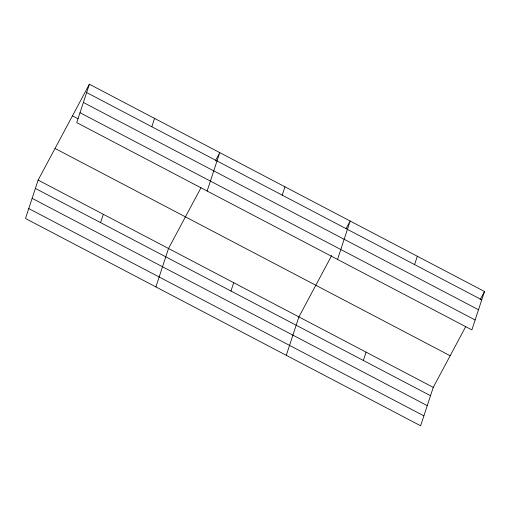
<?xml version="1.0" encoding="UTF-8"?>
<svg xmlns="http://www.w3.org/2000/svg" width="510" height="510" viewBox="0 0 510 510"><rect width="100%" height="100%" fill="white"/><g stroke="black" fill="none" stroke-linecap="round" stroke-linejoin="round"><path stroke-width="0.76" d="M89.377 84.214L76.749 122.623L471.871 329.906L484.5 291.497L89.377 84.214L38.129 180.094L25.5 218.503L420.622 425.786L433.251 387.377L465.732 326.604M100.585 222.628L103.326 214.296M151.833 126.748L154.568 118.416M155.894 286.907L168.517 248.498L201.004 187.725M207.136 191.027L219.765 152.618L215.354 160.873M230.973 291.031L233.714 282.699M282.221 195.151L284.962 186.819M286.282 355.311L298.911 316.901L331.761 255.433M337.531 259.431L350.16 221.021L346.111 228.588M363.343 360.474L366.084 352.142M414.592 264.588L417.327 256.256M480.089 299.752L484.5 291.497M86.636 92.546L481.759 299.829M83.372 102.472L478.495 309.755M80.013 112.697L475.135 319.98M72.465 115.853L78.075 118.798M55.042 148.455L450.164 355.738M38.129 180.094L433.251 387.377M35.388 188.426L430.517 395.709M32.124 198.352L427.252 405.635M28.764 208.577L423.886 415.86"/></g></svg>
